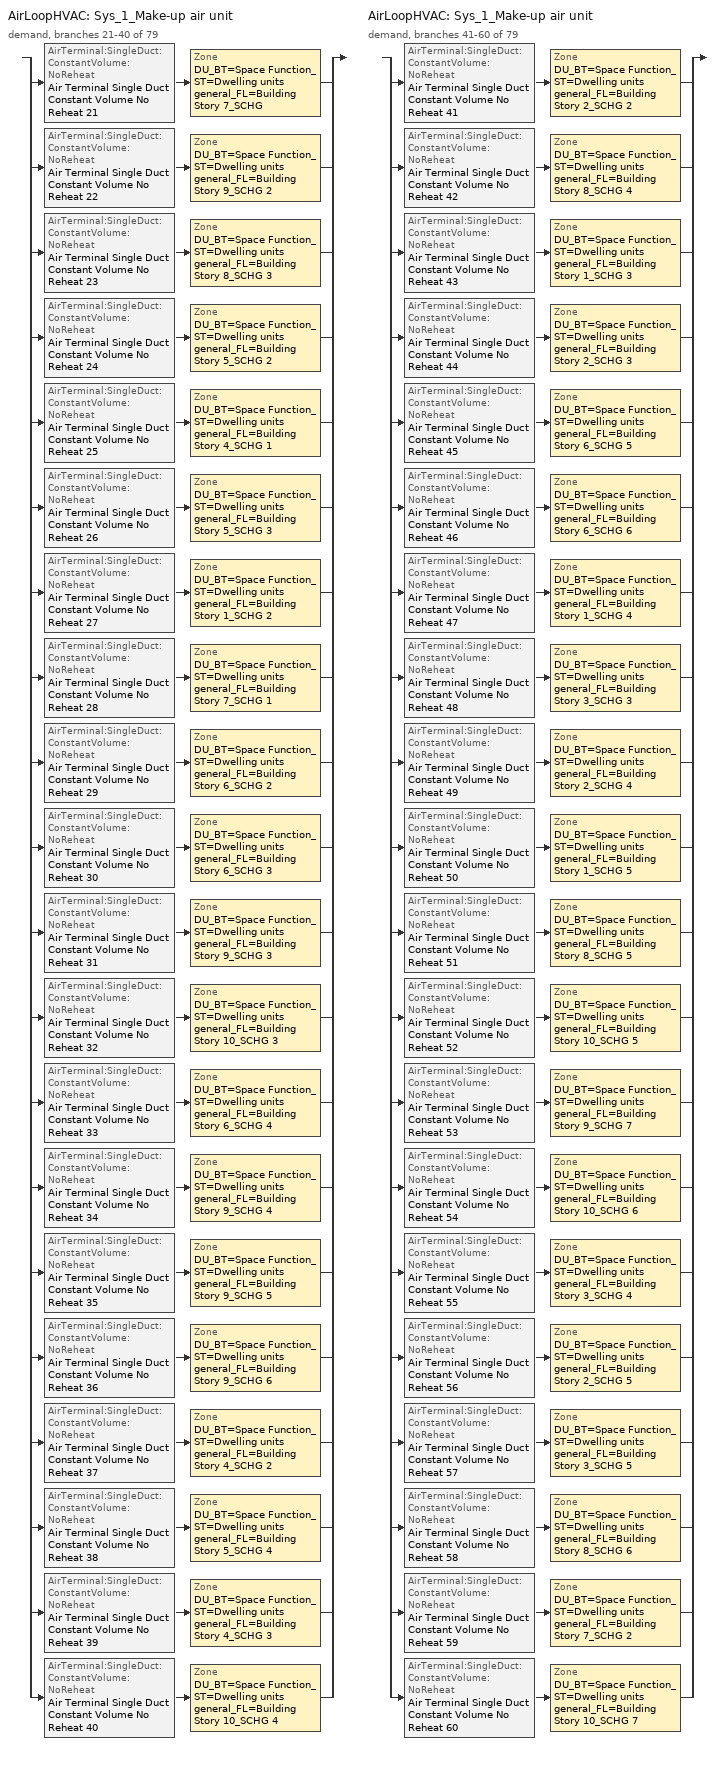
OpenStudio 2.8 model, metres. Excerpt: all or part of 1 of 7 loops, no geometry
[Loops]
AirLoopHVAC 'Sys_1_Make-up air unit'
 demand, branches 21-40 of 79: split
  | AirTerminal:SingleDuct:ConstantVolume:NoReheat 'Air Terminal Single Duct Constant Volume No Reheat 21' > Zone 'DU_BT=Space Function_ST=Dwelling units general_FL=Building Story 7_SCHG'
  | AirTerminal:SingleDuct:ConstantVolume:NoReheat 'Air Terminal Single Duct Constant Volume No Reheat 22' > Zone 'DU_BT=Space Function_ST=Dwelling units general_FL=Building Story 9_SCHG 2'
  | AirTerminal:SingleDuct:ConstantVolume:NoReheat 'Air Terminal Single Duct Constant Volume No Reheat 23' > Zone 'DU_BT=Space Function_ST=Dwelling units general_FL=Building Story 8_SCHG 3'
  | AirTerminal:SingleDuct:ConstantVolume:NoReheat 'Air Terminal Single Duct Constant Volume No Reheat 24' > Zone 'DU_BT=Space Function_ST=Dwelling units general_FL=Building Story 5_SCHG 2'
  | AirTerminal:SingleDuct:ConstantVolume:NoReheat 'Air Terminal Single Duct Constant Volume No Reheat 25' > Zone 'DU_BT=Space Function_ST=Dwelling units general_FL=Building Story 4_SCHG 1'
  | AirTerminal:SingleDuct:ConstantVolume:NoReheat 'Air Terminal Single Duct Constant Volume No Reheat 26' > Zone 'DU_BT=Space Function_ST=Dwelling units general_FL=Building Story 5_SCHG 3'
  | AirTerminal:SingleDuct:ConstantVolume:NoReheat 'Air Terminal Single Duct Constant Volume No Reheat 27' > Zone 'DU_BT=Space Function_ST=Dwelling units general_FL=Building Story 1_SCHG 2'
  | AirTerminal:SingleDuct:ConstantVolume:NoReheat 'Air Terminal Single Duct Constant Volume No Reheat 28' > Zone 'DU_BT=Space Function_ST=Dwelling units general_FL=Building Story 7_SCHG 1'
  | AirTerminal:SingleDuct:ConstantVolume:NoReheat 'Air Terminal Single Duct Constant Volume No Reheat 29' > Zone 'DU_BT=Space Function_ST=Dwelling units general_FL=Building Story 6_SCHG 2'
  | AirTerminal:SingleDuct:ConstantVolume:NoReheat 'Air Terminal Single Duct Constant Volume No Reheat 30' > Zone 'DU_BT=Space Function_ST=Dwelling units general_FL=Building Story 6_SCHG 3'
  | AirTerminal:SingleDuct:ConstantVolume:NoReheat 'Air Terminal Single Duct Constant Volume No Reheat 31' > Zone 'DU_BT=Space Function_ST=Dwelling units general_FL=Building Story 9_SCHG 3'
  | AirTerminal:SingleDuct:ConstantVolume:NoReheat 'Air Terminal Single Duct Constant Volume No Reheat 32' > Zone 'DU_BT=Space Function_ST=Dwelling units general_FL=Building Story 10_SCHG 3'
  | AirTerminal:SingleDuct:ConstantVolume:NoReheat 'Air Terminal Single Duct Constant Volume No Reheat 33' > Zone 'DU_BT=Space Function_ST=Dwelling units general_FL=Building Story 6_SCHG 4'
  | AirTerminal:SingleDuct:ConstantVolume:NoReheat 'Air Terminal Single Duct Constant Volume No Reheat 34' > Zone 'DU_BT=Space Function_ST=Dwelling units general_FL=Building Story 9_SCHG 4'
  | AirTerminal:SingleDuct:ConstantVolume:NoReheat 'Air Terminal Single Duct Constant Volume No Reheat 35' > Zone 'DU_BT=Space Function_ST=Dwelling units general_FL=Building Story 9_SCHG 5'
  | AirTerminal:SingleDuct:ConstantVolume:NoReheat 'Air Terminal Single Duct Constant Volume No Reheat 36' > Zone 'DU_BT=Space Function_ST=Dwelling units general_FL=Building Story 9_SCHG 6'
  | AirTerminal:SingleDuct:ConstantVolume:NoReheat 'Air Terminal Single Duct Constant Volume No Reheat 37' > Zone 'DU_BT=Space Function_ST=Dwelling units general_FL=Building Story 4_SCHG 2'
  | AirTerminal:SingleDuct:ConstantVolume:NoReheat 'Air Terminal Single Duct Constant Volume No Reheat 38' > Zone 'DU_BT=Space Function_ST=Dwelling units general_FL=Building Story 5_SCHG 4'
  | AirTerminal:SingleDuct:ConstantVolume:NoReheat 'Air Terminal Single Duct Constant Volume No Reheat 39' > Zone 'DU_BT=Space Function_ST=Dwelling units general_FL=Building Story 4_SCHG 3'
  | AirTerminal:SingleDuct:ConstantVolume:NoReheat 'Air Terminal Single Duct Constant Volume No Reheat 40' > Zone 'DU_BT=Space Function_ST=Dwelling units general_FL=Building Story 10_SCHG 4'
AirLoopHVAC 'Sys_1_Make-up air unit'
 demand, branches 41-60 of 79: split
  | AirTerminal:SingleDuct:ConstantVolume:NoReheat 'Air Terminal Single Duct Constant Volume No Reheat 41' > Zone 'DU_BT=Space Function_ST=Dwelling units general_FL=Building Story 2_SCHG 2'
  | AirTerminal:SingleDuct:ConstantVolume:NoReheat 'Air Terminal Single Duct Constant Volume No Reheat 42' > Zone 'DU_BT=Space Function_ST=Dwelling units general_FL=Building Story 8_SCHG 4'
  | AirTerminal:SingleDuct:ConstantVolume:NoReheat 'Air Terminal Single Duct Constant Volume No Reheat 43' > Zone 'DU_BT=Space Function_ST=Dwelling units general_FL=Building Story 1_SCHG 3'
  | AirTerminal:SingleDuct:ConstantVolume:NoReheat 'Air Terminal Single Duct Constant Volume No Reheat 44' > Zone 'DU_BT=Space Function_ST=Dwelling units general_FL=Building Story 2_SCHG 3'
  | AirTerminal:SingleDuct:ConstantVolume:NoReheat 'Air Terminal Single Duct Constant Volume No Reheat 45' > Zone 'DU_BT=Space Function_ST=Dwelling units general_FL=Building Story 6_SCHG 5'
  | AirTerminal:SingleDuct:ConstantVolume:NoReheat 'Air Terminal Single Duct Constant Volume No Reheat 46' > Zone 'DU_BT=Space Function_ST=Dwelling units general_FL=Building Story 6_SCHG 6'
  | AirTerminal:SingleDuct:ConstantVolume:NoReheat 'Air Terminal Single Duct Constant Volume No Reheat 47' > Zone 'DU_BT=Space Function_ST=Dwelling units general_FL=Building Story 1_SCHG 4'
  | AirTerminal:SingleDuct:ConstantVolume:NoReheat 'Air Terminal Single Duct Constant Volume No Reheat 48' > Zone 'DU_BT=Space Function_ST=Dwelling units general_FL=Building Story 3_SCHG 3'
  | AirTerminal:SingleDuct:ConstantVolume:NoReheat 'Air Terminal Single Duct Constant Volume No Reheat 49' > Zone 'DU_BT=Space Function_ST=Dwelling units general_FL=Building Story 2_SCHG 4'
  | AirTerminal:SingleDuct:ConstantVolume:NoReheat 'Air Terminal Single Duct Constant Volume No Reheat 50' > Zone 'DU_BT=Space Function_ST=Dwelling units general_FL=Building Story 1_SCHG 5'
  | AirTerminal:SingleDuct:ConstantVolume:NoReheat 'Air Terminal Single Duct Constant Volume No Reheat 51' > Zone 'DU_BT=Space Function_ST=Dwelling units general_FL=Building Story 8_SCHG 5'
  | AirTerminal:SingleDuct:ConstantVolume:NoReheat 'Air Terminal Single Duct Constant Volume No Reheat 52' > Zone 'DU_BT=Space Function_ST=Dwelling units general_FL=Building Story 10_SCHG 5'
  | AirTerminal:SingleDuct:ConstantVolume:NoReheat 'Air Terminal Single Duct Constant Volume No Reheat 53' > Zone 'DU_BT=Space Function_ST=Dwelling units general_FL=Building Story 9_SCHG 7'
  | AirTerminal:SingleDuct:ConstantVolume:NoReheat 'Air Terminal Single Duct Constant Volume No Reheat 54' > Zone 'DU_BT=Space Function_ST=Dwelling units general_FL=Building Story 10_SCHG 6'
  | AirTerminal:SingleDuct:ConstantVolume:NoReheat 'Air Terminal Single Duct Constant Volume No Reheat 55' > Zone 'DU_BT=Space Function_ST=Dwelling units general_FL=Building Story 3_SCHG 4'
  | AirTerminal:SingleDuct:ConstantVolume:NoReheat 'Air Terminal Single Duct Constant Volume No Reheat 56' > Zone 'DU_BT=Space Function_ST=Dwelling units general_FL=Building Story 2_SCHG 5'
  | AirTerminal:SingleDuct:ConstantVolume:NoReheat 'Air Terminal Single Duct Constant Volume No Reheat 57' > Zone 'DU_BT=Space Function_ST=Dwelling units general_FL=Building Story 3_SCHG 5'
  | AirTerminal:SingleDuct:ConstantVolume:NoReheat 'Air Terminal Single Duct Constant Volume No Reheat 58' > Zone 'DU_BT=Space Function_ST=Dwelling units general_FL=Building Story 8_SCHG 6'
  | AirTerminal:SingleDuct:ConstantVolume:NoReheat 'Air Terminal Single Duct Constant Volume No Reheat 59' > Zone 'DU_BT=Space Function_ST=Dwelling units general_FL=Building Story 7_SCHG 2'
  | AirTerminal:SingleDuct:ConstantVolume:NoReheat 'Air Terminal Single Duct Constant Volume No Reheat 60' > Zone 'DU_BT=Space Function_ST=Dwelling units general_FL=Building Story 10_SCHG 7'
[Sizing:Zone] Zone Cooling Design Supply Air Temperature Input Method=SupplyAirTemperature; Zone Cooling Design Supply Air Temperature {C}=13; Zone Cooling Design Supply Air Temperature Difference {deltaC}=11.11; Zone Heating Design Supply Air Temperature Input Method=SupplyAirTemperature; Zone Heating Design Supply Air Temperature {C}=43; Zone Heating Design Supply Air Temperature Difference {deltaC}=11.11; Zone Cooling Design Supply Air Humidity Ratio {kg-H2O/kg-air}=0.0085; Zone Heating Design Supply Air Humidity Ratio {kg-H2O/kg-air}=0.008; Zone Heating Sizing Factor=1.3; Zone Cooling Sizing Factor=1.1; Cooling Design Air Flow Method=DesignDay; Heating Design Air Flow Method=DesignDay; Account for Dedicated Outdoor Air System=No; Dedicated Outdoor Air System Control Strategy=NeutralSupplyAir; Dedicated Outdoor Air Low Setpoint Temperature for Design {C}=autosize; Dedicated Outdoor Air High Setpoint Temperature for Design {C}=autosize
DU_BT=Space Function_ST=Dwelling units general_FL=Building Story 7_SCHG; DU_BT=Space Function_ST=Dwelling units general_FL=Building Story 9_SCHG 2; DU_BT=Space Function_ST=Dwelling units general_FL=Building Story 8_SCHG 3; DU_BT=Space Function_ST=Dwelling units general_FL=Building Story 5_SCHG 2; DU_BT=Space Function_ST=Dwelling units general_FL=Building Story 4_SCHG 1; DU_BT=Space Function_ST=Dwelling units general_FL=Building Story 5_SCHG 3; DU_BT=Space Function_ST=Dwelling units general_FL=Building Story 1_SCHG 2; DU_BT=Space Function_ST=Dwelling units general_FL=Building Story 7_SCHG 1; DU_BT=Space Function_ST=Dwelling units general_FL=Building Story 6_SCHG 2; DU_BT=Space Function_ST=Dwelling units general_FL=Building Story 6_SCHG 3; DU_BT=Space Function_ST=Dwelling units general_FL=Building Story 9_SCHG 3; DU_BT=Space Function_ST=Dwelling units general_FL=Building Story 10_SCHG 3; DU_BT=Space Function_ST=Dwelling units general_FL=Building Story 6_SCHG 4; DU_BT=Space Function_ST=Dwelling units general_FL=Building Story 9_SCHG 4; DU_BT=Space Function_ST=Dwelling units general_FL=Building Story 9_SCHG 5; DU_BT=Space Function_ST=Dwelling units general_FL=Building Story 9_SCHG 6; DU_BT=Space Function_ST=Dwelling units general_FL=Building Story 4_SCHG 2; DU_BT=Space Function_ST=Dwelling units general_FL=Building Story 5_SCHG 4; DU_BT=Space Function_ST=Dwelling units general_FL=Building Story 4_SCHG 3; DU_BT=Space Function_ST=Dwelling units general_FL=Building Story 10_SCHG 4; DU_BT=Space Function_ST=Dwelling units general_FL=Building Story 2_SCHG 2; DU_BT=Space Function_ST=Dwelling units general_FL=Building Story 8_SCHG 4; DU_BT=Space Function_ST=Dwelling units general_FL=Building Story 1_SCHG 3; DU_BT=Space Function_ST=Dwelling units general_FL=Building Story 2_SCHG 3; DU_BT=Space Function_ST=Dwelling units general_FL=Building Story 6_SCHG 5; DU_BT=Space Function_ST=Dwelling units general_FL=Building Story 6_SCHG 6; DU_BT=Space Function_ST=Dwelling units general_FL=Building Story 1_SCHG 4; DU_BT=Space Function_ST=Dwelling units general_FL=Building Story 3_SCHG 3; DU_BT=Space Function_ST=Dwelling units general_FL=Building Story 2_SCHG 4; DU_BT=Space Function_ST=Dwelling units general_FL=Building Story 1_SCHG 5; DU_BT=Space Function_ST=Dwelling units general_FL=Building Story 8_SCHG 5; DU_BT=Space Function_ST=Dwelling units general_FL=Building Story 10_SCHG 5; DU_BT=Space Function_ST=Dwelling units general_FL=Building Story 9_SCHG 7; DU_BT=Space Function_ST=Dwelling units general_FL=Building Story 10_SCHG 6; DU_BT=Space Function_ST=Dwelling units general_FL=Building Story 3_SCHG 4; DU_BT=Space Function_ST=Dwelling units general_FL=Building Story 2_SCHG 5; DU_BT=Space Function_ST=Dwelling units general_FL=Building Story 3_SCHG 5; DU_BT=Space Function_ST=Dwelling units general_FL=Building Story 8_SCHG 6; DU_BT=Space Function_ST=Dwelling units general_FL=Building Story 7_SCHG 2; DU_BT=Space Function_ST=Dwelling units general_FL=Building Story 10_SCHG 7
[Zone equipment]
DU_BT=Space Function_ST=Dwelling units general_FL=Building Story 7_SCHG: DU_BT=Space Function_ST=Dwelling units general_FL=Building Story 7_SCHG PTAC, Zone HVAC Baseboard Convective Water 21, Air Terminal Single Duct Constant Volume No Reheat 21
DU_BT=Space Function_ST=Dwelling units general_FL=Building Story 9_SCHG 2: DU_BT=Space Function_ST=Dwelling units general_FL=Building Story 9_SCHG 2 PTAC, Zone HVAC Baseboard Convective Water 22, Air Terminal Single Duct Constant Volume No Reheat 22
DU_BT=Space Function_ST=Dwelling units general_FL=Building Story 8_SCHG 3: DU_BT=Space Function_ST=Dwelling units general_FL=Building Story 8_SCHG 3 PTAC, Zone HVAC Baseboard Convective Water 23, Air Terminal Single Duct Constant Volume No Reheat 23
DU_BT=Space Function_ST=Dwelling units general_FL=Building Story 5_SCHG 2: DU_BT=Space Function_ST=Dwelling units general_FL=Building Story 5_SCHG 2 PTAC, Zone HVAC Baseboard Convective Water 24, Air Terminal Single Duct Constant Volume No Reheat 24
DU_BT=Space Function_ST=Dwelling units general_FL=Building Story 4_SCHG 1: DU_BT=Space Function_ST=Dwelling units general_FL=Building Story 4_SCHG 1 PTAC, Zone HVAC Baseboard Convective Water 25, Air Terminal Single Duct Constant Volume No Reheat 25
DU_BT=Space Function_ST=Dwelling units general_FL=Building Story 5_SCHG 3: DU_BT=Space Function_ST=Dwelling units general_FL=Building Story 5_SCHG 3 PTAC, Zone HVAC Baseboard Convective Water 26, Air Terminal Single Duct Constant Volume No Reheat 26
DU_BT=Space Function_ST=Dwelling units general_FL=Building Story 1_SCHG 2: DU_BT=Space Function_ST=Dwelling units general_FL=Building Story 1_SCHG 2 PTAC, Zone HVAC Baseboard Convective Water 27, Air Terminal Single Duct Constant Volume No Reheat 27
DU_BT=Space Function_ST=Dwelling units general_FL=Building Story 7_SCHG 1: DU_BT=Space Function_ST=Dwelling units general_FL=Building Story 7_SCHG 1 PTAC, Zone HVAC Baseboard Convective Water 28, Air Terminal Single Duct Constant Volume No Reheat 28
DU_BT=Space Function_ST=Dwelling units general_FL=Building Story 6_SCHG 2: DU_BT=Space Function_ST=Dwelling units general_FL=Building Story 6_SCHG 2 PTAC, Zone HVAC Baseboard Convective Water 29, Air Terminal Single Duct Constant Volume No Reheat 29
DU_BT=Space Function_ST=Dwelling units general_FL=Building Story 6_SCHG 3: DU_BT=Space Function_ST=Dwelling units general_FL=Building Story 6_SCHG 3 PTAC, Zone HVAC Baseboard Convective Water 30, Air Terminal Single Duct Constant Volume No Reheat 30
DU_BT=Space Function_ST=Dwelling units general_FL=Building Story 9_SCHG 3: DU_BT=Space Function_ST=Dwelling units general_FL=Building Story 9_SCHG 3 PTAC, Zone HVAC Baseboard Convective Water 31, Air Terminal Single Duct Constant Volume No Reheat 31
DU_BT=Space Function_ST=Dwelling units general_FL=Building Story 10_SCHG 3: DU_BT=Space Function_ST=Dwelling units general_FL=Building Story 10_SCHG 3 PTAC, Zone HVAC Baseboard Convective Water 32, Air Terminal Single Duct Constant Volume No Reheat 32
DU_BT=Space Function_ST=Dwelling units general_FL=Building Story 6_SCHG 4: DU_BT=Space Function_ST=Dwelling units general_FL=Building Story 6_SCHG 4 PTAC, Zone HVAC Baseboard Convective Water 33, Air Terminal Single Duct Constant Volume No Reheat 33
DU_BT=Space Function_ST=Dwelling units general_FL=Building Story 9_SCHG 4: DU_BT=Space Function_ST=Dwelling units general_FL=Building Story 9_SCHG 4 PTAC, Zone HVAC Baseboard Convective Water 34, Air Terminal Single Duct Constant Volume No Reheat 34
DU_BT=Space Function_ST=Dwelling units general_FL=Building Story 9_SCHG 5: DU_BT=Space Function_ST=Dwelling units general_FL=Building Story 9_SCHG 5 PTAC, Zone HVAC Baseboard Convective Water 35, Air Terminal Single Duct Constant Volume No Reheat 35
DU_BT=Space Function_ST=Dwelling units general_FL=Building Story 9_SCHG 6: DU_BT=Space Function_ST=Dwelling units general_FL=Building Story 9_SCHG 6 PTAC, Zone HVAC Baseboard Convective Water 36, Air Terminal Single Duct Constant Volume No Reheat 36
DU_BT=Space Function_ST=Dwelling units general_FL=Building Story 4_SCHG 2: DU_BT=Space Function_ST=Dwelling units general_FL=Building Story 4_SCHG 2 PTAC, Zone HVAC Baseboard Convective Water 37, Air Terminal Single Duct Constant Volume No Reheat 37
DU_BT=Space Function_ST=Dwelling units general_FL=Building Story 5_SCHG 4: DU_BT=Space Function_ST=Dwelling units general_FL=Building Story 5_SCHG 4 PTAC, Zone HVAC Baseboard Convective Water 38, Air Terminal Single Duct Constant Volume No Reheat 38
DU_BT=Space Function_ST=Dwelling units general_FL=Building Story 4_SCHG 3: DU_BT=Space Function_ST=Dwelling units general_FL=Building Story 4_SCHG 3 PTAC, Zone HVAC Baseboard Convective Water 39, Air Terminal Single Duct Constant Volume No Reheat 39
DU_BT=Space Function_ST=Dwelling units general_FL=Building Story 10_SCHG 4: DU_BT=Space Function_ST=Dwelling units general_FL=Building Story 10_SCHG 4 PTAC, Zone HVAC Baseboard Convective Water 40, Air Terminal Single Duct Constant Volume No Reheat 40
DU_BT=Space Function_ST=Dwelling units general_FL=Building Story 2_SCHG 2: DU_BT=Space Function_ST=Dwelling units general_FL=Building Story 2_SCHG 2 PTAC, Zone HVAC Baseboard Convective Water 41, Air Terminal Single Duct Constant Volume No Reheat 41
DU_BT=Space Function_ST=Dwelling units general_FL=Building Story 8_SCHG 4: DU_BT=Space Function_ST=Dwelling units general_FL=Building Story 8_SCHG 4 PTAC, Zone HVAC Baseboard Convective Water 42, Air Terminal Single Duct Constant Volume No Reheat 42
DU_BT=Space Function_ST=Dwelling units general_FL=Building Story 1_SCHG 3: DU_BT=Space Function_ST=Dwelling units general_FL=Building Story 1_SCHG 3 PTAC, Zone HVAC Baseboard Convective Water 43, Air Terminal Single Duct Constant Volume No Reheat 43
DU_BT=Space Function_ST=Dwelling units general_FL=Building Story 2_SCHG 3: DU_BT=Space Function_ST=Dwelling units general_FL=Building Story 2_SCHG 3 PTAC, Zone HVAC Baseboard Convective Water 44, Air Terminal Single Duct Constant Volume No Reheat 44
DU_BT=Space Function_ST=Dwelling units general_FL=Building Story 6_SCHG 5: DU_BT=Space Function_ST=Dwelling units general_FL=Building Story 6_SCHG 5 PTAC, Zone HVAC Baseboard Convective Water 45, Air Terminal Single Duct Constant Volume No Reheat 45
DU_BT=Space Function_ST=Dwelling units general_FL=Building Story 6_SCHG 6: DU_BT=Space Function_ST=Dwelling units general_FL=Building Story 6_SCHG 6 PTAC, Zone HVAC Baseboard Convective Water 46, Air Terminal Single Duct Constant Volume No Reheat 46
DU_BT=Space Function_ST=Dwelling units general_FL=Building Story 1_SCHG 4: DU_BT=Space Function_ST=Dwelling units general_FL=Building Story 1_SCHG 4 PTAC, Zone HVAC Baseboard Convective Water 47, Air Terminal Single Duct Constant Volume No Reheat 47
DU_BT=Space Function_ST=Dwelling units general_FL=Building Story 3_SCHG 3: DU_BT=Space Function_ST=Dwelling units general_FL=Building Story 3_SCHG 3 PTAC, Zone HVAC Baseboard Convective Water 48, Air Terminal Single Duct Constant Volume No Reheat 48
DU_BT=Space Function_ST=Dwelling units general_FL=Building Story 2_SCHG 4: DU_BT=Space Function_ST=Dwelling units general_FL=Building Story 2_SCHG 4 PTAC, Zone HVAC Baseboard Convective Water 49, Air Terminal Single Duct Constant Volume No Reheat 49
DU_BT=Space Function_ST=Dwelling units general_FL=Building Story 1_SCHG 5: DU_BT=Space Function_ST=Dwelling units general_FL=Building Story 1_SCHG 5 PTAC, Zone HVAC Baseboard Convective Water 50, Air Terminal Single Duct Constant Volume No Reheat 50
DU_BT=Space Function_ST=Dwelling units general_FL=Building Story 8_SCHG 5: DU_BT=Space Function_ST=Dwelling units general_FL=Building Story 8_SCHG 5 PTAC, Zone HVAC Baseboard Convective Water 51, Air Terminal Single Duct Constant Volume No Reheat 51
DU_BT=Space Function_ST=Dwelling units general_FL=Building Story 10_SCHG 5: DU_BT=Space Function_ST=Dwelling units general_FL=Building Story 10_SCHG 5 PTAC, Zone HVAC Baseboard Convective Water 52, Air Terminal Single Duct Constant Volume No Reheat 52
DU_BT=Space Function_ST=Dwelling units general_FL=Building Story 9_SCHG 7: DU_BT=Space Function_ST=Dwelling units general_FL=Building Story 9_SCHG 7 PTAC, Zone HVAC Baseboard Convective Water 53, Air Terminal Single Duct Constant Volume No Reheat 53
DU_BT=Space Function_ST=Dwelling units general_FL=Building Story 10_SCHG 6: DU_BT=Space Function_ST=Dwelling units general_FL=Building Story 10_SCHG 6 PTAC, Zone HVAC Baseboard Convective Water 54, Air Terminal Single Duct Constant Volume No Reheat 54
DU_BT=Space Function_ST=Dwelling units general_FL=Building Story 3_SCHG 4: DU_BT=Space Function_ST=Dwelling units general_FL=Building Story 3_SCHG 4 PTAC, Zone HVAC Baseboard Convective Water 55, Air Terminal Single Duct Constant Volume No Reheat 55
DU_BT=Space Function_ST=Dwelling units general_FL=Building Story 2_SCHG 5: DU_BT=Space Function_ST=Dwelling units general_FL=Building Story 2_SCHG 5 PTAC, Zone HVAC Baseboard Convective Water 56, Air Terminal Single Duct Constant Volume No Reheat 56
DU_BT=Space Function_ST=Dwelling units general_FL=Building Story 3_SCHG 5: DU_BT=Space Function_ST=Dwelling units general_FL=Building Story 3_SCHG 5 PTAC, Zone HVAC Baseboard Convective Water 57, Air Terminal Single Duct Constant Volume No Reheat 57
DU_BT=Space Function_ST=Dwelling units general_FL=Building Story 8_SCHG 6: DU_BT=Space Function_ST=Dwelling units general_FL=Building Story 8_SCHG 6 PTAC, Zone HVAC Baseboard Convective Water 58, Air Terminal Single Duct Constant Volume No Reheat 58
DU_BT=Space Function_ST=Dwelling units general_FL=Building Story 7_SCHG 2: DU_BT=Space Function_ST=Dwelling units general_FL=Building Story 7_SCHG 2 PTAC, Zone HVAC Baseboard Convective Water 59, Air Terminal Single Duct Constant Volume No Reheat 59
DU_BT=Space Function_ST=Dwelling units general_FL=Building Story 10_SCHG 7: DU_BT=Space Function_ST=Dwelling units general_FL=Building Story 10_SCHG 7 PTAC, Zone HVAC Baseboard Convective Water 60, Air Terminal Single Duct Constant Volume No Reheat 60
[Fan:ConstantVolume] Availability Schedule=Always On Discrete; Fan Total Efficiency=0.39975; Pressure Rise {Pa}=640; Maximum Flow Rate {m3/s}=AutoSize; Motor Efficiency=0.615
Fan Constant Volume 22; Fan Constant Volume 23; Fan Constant Volume 24; Fan Constant Volume 25; Fan Constant Volume 26; Fan Constant Volume 27; Fan Constant Volume 28; Fan Constant Volume 29; Fan Constant Volume 30; Fan Constant Volume 31; Fan Constant Volume 32; Fan Constant Volume 33; Fan Constant Volume 34; Fan Constant Volume 35; Fan Constant Volume 36; Fan Constant Volume 37; Fan Constant Volume 38; Fan Constant Volume 39; Fan Constant Volume 40; Fan Constant Volume 41; Fan Constant Volume 42; Fan Constant Volume 43; Fan Constant Volume 44; Fan Constant Volume 45; Fan Constant Volume 46; Fan Constant Volume 47; Fan Constant Volume 48; Fan Constant Volume 49; Fan Constant Volume 50; Fan Constant Volume 51; Fan Constant Volume 52; Fan Constant Volume 53; Fan Constant Volume 54; Fan Constant Volume 55; Fan Constant Volume 56; Fan Constant Volume 57; Fan Constant Volume 58; Fan Constant Volume 59; Fan Constant Volume 60; Fan Constant Volume 61
[Coil:Cooling:DX:SingleSpeed] Availability Schedule=Always On Discrete; Rated Total Cooling Capacity {W}=autosize; Rated Sensible Heat Ratio=autosize; Rated Air Flow Rate {m3/s}=autosize; Rated Evaporator Fan Power Per Volume Flow Rate {W/(m3/s)}=773.3; Total Cooling Capacity Function of Temperature Curve=DXCOOL-NECB2011-REF-CAPFT; Total Cooling Capacity Function of Flow Fraction Curve=DXCOOL-NECB2011-REF-CAPFFLOW; Energy Input Ratio Function of Temperature Curve=DXCOOL-NECB2011-REF-COOLEIRFT; Energy Input Ratio Function of Flow Fraction Curve=DXCOOL-NECB2011-REF-COOLEIRFFLOW; Part Load Fraction Correlation Curve=DXCOOL-NECB2011-REF-COOLPLFFPLR; Condenser Type=AirCooled; Evaporative Condenser Effectiveness=0; Evaporative Condenser Air Flow Rate {m3/s}=Autosize; Evaporative Condenser Pump Rated Power Consumption {W}=Autosize; Crankcase Heater Capacity {W}=0; Maximum Outdoor Dry-Bulb Temperature for Crankcase Heater Operation {C}=0; Basin Heater Capacity {W/K}=0; Basin Heater Setpoint Temperature {C}=10
Name | Rated COP {W/W}
Coil Cooling DX Single Speed 22 7kBtu/hr 11.0EER; Coil Cooling DX Single Speed 27 7kBtu/hr 11.0EER; Coil Cooling DX Single Speed 28 6kBtu/hr 11.0EER; Coil Cooling DX Single Speed 51 6kBtu/hr 11.0EER; Coil Cooling DX Single Speed 57 7kBtu/hr 11.0EER | 3.80183
Coil Cooling DX Single Speed 23 11kBtu/hr 10.2EER | 3.52344
Coil Cooling DX Single Speed 24 7kBtu/hr 11.0EER | 3.7911
Coil Cooling DX Single Speed 25 12kBtu/hr 9.9EER | 3.43343
Coil Cooling DX Single Speed 26 12kBtu/hr 9.9EER | 3.43247
Coil Cooling DX Single Speed 29 14kBtu/hr 9.5EER | 3.30304
Coil Cooling DX Single Speed 30 12kBtu/hr 9.9EER | 3.43445
Coil Cooling DX Single Speed 31 7kBtu/hr 11.0EER | 3.79556
Coil Cooling DX Single Speed 32 17kBtu/hr 9.3EER; Coil Cooling DX Single Speed 33 18kBtu/hr 9.3EER; Coil Cooling DX Single Speed 38 16kBtu/hr 9.3EER; Coil Cooling DX Single Speed 41 19kBtu/hr 9.3EER; Coil Cooling DX Single Speed 46 16kBtu/hr 9.3EER; Coil Cooling DX Single Speed 53 22kBtu/hr 9.3EER; Coil Cooling DX Single Speed 59 16kBtu/hr 9.3EER; Coil Cooling DX Single Speed 61 21kBtu/hr 9.3EER | 3.23448
Coil Cooling DX Single Speed 34 14kBtu/hr 9.4EER | 3.27782
Coil Cooling DX Single Speed 35 15kBtu/hr 9.4EER | 3.25233
Coil Cooling DX Single Speed 36 11kBtu/hr 10.2EER | 3.53259
Coil Cooling DX Single Speed 37 8kBtu/hr 10.9EER | 3.75461
Coil Cooling DX Single Speed 39 10kBtu/hr 10.3EER | 3.55849
Coil Cooling DX Single Speed 40 10kBtu/hr 10.3EER | 3.55907
Coil Cooling DX Single Speed 42 14kBtu/hr 9.5EER | 3.30936
Coil Cooling DX Single Speed 43 12kBtu/hr 9.9EER | 3.4353
Coil Cooling DX Single Speed 44 11kBtu/hr 10.2EER | 3.54191
Coil Cooling DX Single Speed 45 12kBtu/hr 9.9EER | 3.44122
Coil Cooling DX Single Speed 47 10kBtu/hr 10.3EER | 3.5668
Coil Cooling DX Single Speed 48 14kBtu/hr 9.5EER | 3.3018
Coil Cooling DX Single Speed 49 14kBtu/hr 9.4EER | 3.27721
Coil Cooling DX Single Speed 50 10kBtu/hr 10.3EER | 3.57844
Coil Cooling DX Single Speed 52 14kBtu/hr 9.4EER | 3.27629
Coil Cooling DX Single Speed 54 15kBtu/hr 9.3EER | 3.24164
Coil Cooling DX Single Speed 55 10kBtu/hr 10.3EER | 3.57973
Coil Cooling DX Single Speed 56 14kBtu/hr 9.5EER | 3.30415
Coil Cooling DX Single Speed 58 12kBtu/hr 9.9EER | 3.43319
Coil Cooling DX Single Speed 60 10kBtu/hr 10.3EER | 3.56632
[Coil:Heating:Electric] Availability Schedule=ON_OFF_ALWAYS_OFF
Coil Heating Electric 21; Coil Heating Electric 22; Coil Heating Electric 23; Coil Heating Electric 24; Coil Heating Electric 25; Coil Heating Electric 26; Coil Heating Electric 27; Coil Heating Electric 28; Coil Heating Electric 29; Coil Heating Electric 30; Coil Heating Electric 31; Coil Heating Electric 32; Coil Heating Electric 33; Coil Heating Electric 34; Coil Heating Electric 35; Coil Heating Electric 36; Coil Heating Electric 37; Coil Heating Electric 38; Coil Heating Electric 39; Coil Heating Electric 40; Coil Heating Electric 41; Coil Heating Electric 42; Coil Heating Electric 43; Coil Heating Electric 44; Coil Heating Electric 45; Coil Heating Electric 46; Coil Heating Electric 47; Coil Heating Electric 48; Coil Heating Electric 49; Coil Heating Electric 50; Coil Heating Electric 51; Coil Heating Electric 52; Coil Heating Electric 53; Coil Heating Electric 54; Coil Heating Electric 55; Coil Heating Electric 56; Coil Heating Electric 57; Coil Heating Electric 58; Coil Heating Electric 59; Coil Heating Electric 60
[ZoneHVAC:PackagedTerminalAirConditioner] Availability Schedule=Always On Discrete; Supply Air Flow Rate During Cooling Operation {m3/s}=Autosize; Supply Air Flow Rate During Heating Operation {m3/s}=Autosize; Supply Air Flow Rate When No Cooling or Heating is Needed {m3/s}=Autosize; Outdoor Air Flow Rate During Cooling Operation {m3/s}=1e-05; Outdoor Air Flow Rate During Heating Operation {m3/s}=1e-05; Outdoor Air Flow Rate When No Cooling or Heating is Needed {m3/s}=1e-05; Fan Placement=DrawThrough
Name | Supply Air Fan | Heating Coil | Cooling Coil
DU_BT=Space Function_ST=Dwelling units general_FL=Building Story 7_SCHG PTAC | Fan Constant Volume 22 | Coil Heating Electric 21 | Coil Cooling DX Single Speed 22 7kBtu/hr 11.0EER
DU_BT=Space Function_ST=Dwelling units general_FL=Building Story 9_SCHG 2 PTAC | Fan Constant Volume 23 | Coil Heating Electric 22 | Coil Cooling DX Single Speed 23 11kBtu/hr 10.2EER
DU_BT=Space Function_ST=Dwelling units general_FL=Building Story 8_SCHG 3 PTAC | Fan Constant Volume 24 | Coil Heating Electric 23 | Coil Cooling DX Single Speed 24 7kBtu/hr 11.0EER
DU_BT=Space Function_ST=Dwelling units general_FL=Building Story 5_SCHG 2 PTAC | Fan Constant Volume 25 | Coil Heating Electric 24 | Coil Cooling DX Single Speed 25 12kBtu/hr 9.9EER
DU_BT=Space Function_ST=Dwelling units general_FL=Building Story 4_SCHG 1 PTAC | Fan Constant Volume 26 | Coil Heating Electric 25 | Coil Cooling DX Single Speed 26 12kBtu/hr 9.9EER
DU_BT=Space Function_ST=Dwelling units general_FL=Building Story 5_SCHG 3 PTAC | Fan Constant Volume 27 | Coil Heating Electric 26 | Coil Cooling DX Single Speed 27 7kBtu/hr 11.0EER
DU_BT=Space Function_ST=Dwelling units general_FL=Building Story 1_SCHG 2 PTAC | Fan Constant Volume 28 | Coil Heating Electric 27 | Coil Cooling DX Single Speed 28 6kBtu/hr 11.0EER
DU_BT=Space Function_ST=Dwelling units general_FL=Building Story 7_SCHG 1 PTAC | Fan Constant Volume 29 | Coil Heating Electric 28 | Coil Cooling DX Single Speed 29 14kBtu/hr 9.5EER
DU_BT=Space Function_ST=Dwelling units general_FL=Building Story 6_SCHG 2 PTAC | Fan Constant Volume 30 | Coil Heating Electric 29 | Coil Cooling DX Single Speed 30 12kBtu/hr 9.9EER
DU_BT=Space Function_ST=Dwelling units general_FL=Building Story 6_SCHG 3 PTAC | Fan Constant Volume 31 | Coil Heating Electric 30 | Coil Cooling DX Single Speed 31 7kBtu/hr 11.0EER
DU_BT=Space Function_ST=Dwelling units general_FL=Building Story 9_SCHG 3 PTAC | Fan Constant Volume 32 | Coil Heating Electric 31 | Coil Cooling DX Single Speed 32 17kBtu/hr 9.3EER
DU_BT=Space Function_ST=Dwelling units general_FL=Building Story 10_SCHG 3 PTAC | Fan Constant Volume 33 | Coil Heating Electric 32 | Coil Cooling DX Single Speed 33 18kBtu/hr 9.3EER
DU_BT=Space Function_ST=Dwelling units general_FL=Building Story 6_SCHG 4 PTAC | Fan Constant Volume 34 | Coil Heating Electric 33 | Coil Cooling DX Single Speed 34 14kBtu/hr 9.4EER
DU_BT=Space Function_ST=Dwelling units general_FL=Building Story 9_SCHG 4 PTAC | Fan Constant Volume 35 | Coil Heating Electric 34 | Coil Cooling DX Single Speed 35 15kBtu/hr 9.4EER
DU_BT=Space Function_ST=Dwelling units general_FL=Building Story 9_SCHG 5 PTAC | Fan Constant Volume 36 | Coil Heating Electric 35 | Coil Cooling DX Single Speed 36 11kBtu/hr 10.2EER
DU_BT=Space Function_ST=Dwelling units general_FL=Building Story 9_SCHG 6 PTAC | Fan Constant Volume 37 | Coil Heating Electric 36 | Coil Cooling DX Single Speed 37 8kBtu/hr 10.9EER
DU_BT=Space Function_ST=Dwelling units general_FL=Building Story 4_SCHG 2 PTAC | Fan Constant Volume 38 | Coil Heating Electric 37 | Coil Cooling DX Single Speed 38 16kBtu/hr 9.3EER
DU_BT=Space Function_ST=Dwelling units general_FL=Building Story 5_SCHG 4 PTAC | Fan Constant Volume 39 | Coil Heating Electric 38 | Coil Cooling DX Single Speed 39 10kBtu/hr 10.3EER
DU_BT=Space Function_ST=Dwelling units general_FL=Building Story 4_SCHG 3 PTAC | Fan Constant Volume 40 | Coil Heating Electric 39 | Coil Cooling DX Single Speed 40 10kBtu/hr 10.3EER
DU_BT=Space Function_ST=Dwelling units general_FL=Building Story 10_SCHG 4 PTAC | Fan Constant Volume 41 | Coil Heating Electric 40 | Coil Cooling DX Single Speed 41 19kBtu/hr 9.3EER
DU_BT=Space Function_ST=Dwelling units general_FL=Building Story 2_SCHG 2 PTAC | Fan Constant Volume 42 | Coil Heating Electric 41 | Coil Cooling DX Single Speed 42 14kBtu/hr 9.5EER
DU_BT=Space Function_ST=Dwelling units general_FL=Building Story 8_SCHG 4 PTAC | Fan Constant Volume 43 | Coil Heating Electric 42 | Coil Cooling DX Single Speed 43 12kBtu/hr 9.9EER
DU_BT=Space Function_ST=Dwelling units general_FL=Building Story 1_SCHG 3 PTAC | Fan Constant Volume 44 | Coil Heating Electric 43 | Coil Cooling DX Single Speed 44 11kBtu/hr 10.2EER
DU_BT=Space Function_ST=Dwelling units general_FL=Building Story 2_SCHG 3 PTAC | Fan Constant Volume 45 | Coil Heating Electric 44 | Coil Cooling DX Single Speed 45 12kBtu/hr 9.9EER
DU_BT=Space Function_ST=Dwelling units general_FL=Building Story 6_SCHG 5 PTAC | Fan Constant Volume 46 | Coil Heating Electric 45 | Coil Cooling DX Single Speed 46 16kBtu/hr 9.3EER
DU_BT=Space Function_ST=Dwelling units general_FL=Building Story 6_SCHG 6 PTAC | Fan Constant Volume 47 | Coil Heating Electric 46 | Coil Cooling DX Single Speed 47 10kBtu/hr 10.3EER
DU_BT=Space Function_ST=Dwelling units general_FL=Building Story 1_SCHG 4 PTAC | Fan Constant Volume 48 | Coil Heating Electric 47 | Coil Cooling DX Single Speed 48 14kBtu/hr 9.5EER
DU_BT=Space Function_ST=Dwelling units general_FL=Building Story 3_SCHG 3 PTAC | Fan Constant Volume 49 | Coil Heating Electric 48 | Coil Cooling DX Single Speed 49 14kBtu/hr 9.4EER
DU_BT=Space Function_ST=Dwelling units general_FL=Building Story 2_SCHG 4 PTAC | Fan Constant Volume 50 | Coil Heating Electric 49 | Coil Cooling DX Single Speed 50 10kBtu/hr 10.3EER
DU_BT=Space Function_ST=Dwelling units general_FL=Building Story 1_SCHG 5 PTAC | Fan Constant Volume 51 | Coil Heating Electric 50 | Coil Cooling DX Single Speed 51 6kBtu/hr 11.0EER
DU_BT=Space Function_ST=Dwelling units general_FL=Building Story 8_SCHG 5 PTAC | Fan Constant Volume 52 | Coil Heating Electric 51 | Coil Cooling DX Single Speed 52 14kBtu/hr 9.4EER
DU_BT=Space Function_ST=Dwelling units general_FL=Building Story 10_SCHG 5 PTAC | Fan Constant Volume 53 | Coil Heating Electric 52 | Coil Cooling DX Single Speed 53 22kBtu/hr 9.3EER
DU_BT=Space Function_ST=Dwelling units general_FL=Building Story 9_SCHG 7 PTAC | Fan Constant Volume 54 | Coil Heating Electric 53 | Coil Cooling DX Single Speed 54 15kBtu/hr 9.3EER
DU_BT=Space Function_ST=Dwelling units general_FL=Building Story 10_SCHG 6 PTAC | Fan Constant Volume 55 | Coil Heating Electric 54 | Coil Cooling DX Single Speed 55 10kBtu/hr 10.3EER
DU_BT=Space Function_ST=Dwelling units general_FL=Building Story 3_SCHG 4 PTAC | Fan Constant Volume 56 | Coil Heating Electric 55 | Coil Cooling DX Single Speed 56 14kBtu/hr 9.5EER
DU_BT=Space Function_ST=Dwelling units general_FL=Building Story 2_SCHG 5 PTAC | Fan Constant Volume 57 | Coil Heating Electric 56 | Coil Cooling DX Single Speed 57 7kBtu/hr 11.0EER
DU_BT=Space Function_ST=Dwelling units general_FL=Building Story 3_SCHG 5 PTAC | Fan Constant Volume 58 | Coil Heating Electric 57 | Coil Cooling DX Single Speed 58 12kBtu/hr 9.9EER
DU_BT=Space Function_ST=Dwelling units general_FL=Building Story 8_SCHG 6 PTAC | Fan Constant Volume 59 | Coil Heating Electric 58 | Coil Cooling DX Single Speed 59 16kBtu/hr 9.3EER
DU_BT=Space Function_ST=Dwelling units general_FL=Building Story 7_SCHG 2 PTAC | Fan Constant Volume 60 | Coil Heating Electric 59 | Coil Cooling DX Single Speed 60 10kBtu/hr 10.3EER
DU_BT=Space Function_ST=Dwelling units general_FL=Building Story 10_SCHG 7 PTAC | Fan Constant Volume 61 | Coil Heating Electric 60 | Coil Cooling DX Single Speed 61 21kBtu/hr 9.3EER
[AirTerminal:SingleDuct:ConstantVolume:NoReheat] Availability Schedule=Always On Discrete; Maximum Air Flow Rate {m3/s}=AutoSize
Air Terminal Single Duct Constant Volume No Reheat 21; Air Terminal Single Duct Constant Volume No Reheat 22; Air Terminal Single Duct Constant Volume No Reheat 23; Air Terminal Single Duct Constant Volume No Reheat 24; Air Terminal Single Duct Constant Volume No Reheat 25; Air Terminal Single Duct Constant Volume No Reheat 26; Air Terminal Single Duct Constant Volume No Reheat 27; Air Terminal Single Duct Constant Volume No Reheat 28; Air Terminal Single Duct Constant Volume No Reheat 29; Air Terminal Single Duct Constant Volume No Reheat 30; Air Terminal Single Duct Constant Volume No Reheat 31; Air Terminal Single Duct Constant Volume No Reheat 32; Air Terminal Single Duct Constant Volume No Reheat 33; Air Terminal Single Duct Constant Volume No Reheat 34; Air Terminal Single Duct Constant Volume No Reheat 35; Air Terminal Single Duct Constant Volume No Reheat 36; Air Terminal Single Duct Constant Volume No Reheat 37; Air Terminal Single Duct Constant Volume No Reheat 38; Air Terminal Single Duct Constant Volume No Reheat 39; Air Terminal Single Duct Constant Volume No Reheat 40; Air Terminal Single Duct Constant Volume No Reheat 41; Air Terminal Single Duct Constant Volume No Reheat 42; Air Terminal Single Duct Constant Volume No Reheat 43; Air Terminal Single Duct Constant Volume No Reheat 44; Air Terminal Single Duct Constant Volume No Reheat 45; Air Terminal Single Duct Constant Volume No Reheat 46; Air Terminal Single Duct Constant Volume No Reheat 47; Air Terminal Single Duct Constant Volume No Reheat 48; Air Terminal Single Duct Constant Volume No Reheat 49; Air Terminal Single Duct Constant Volume No Reheat 50; Air Terminal Single Duct Constant Volume No Reheat 51; Air Terminal Single Duct Constant Volume No Reheat 52; Air Terminal Single Duct Constant Volume No Reheat 53; Air Terminal Single Duct Constant Volume No Reheat 54; Air Terminal Single Duct Constant Volume No Reheat 55; Air Terminal Single Duct Constant Volume No Reheat 56; Air Terminal Single Duct Constant Volume No Reheat 57; Air Terminal Single Duct Constant Volume No Reheat 58; Air Terminal Single Duct Constant Volume No Reheat 59; Air Terminal Single Duct Constant Volume No Reheat 60
[Schedule:Ruleset]
ON_OFF_ALWAYS_OFF: Default Day Schedule=Schedule Day 3
[Schedule:Day]
Schedule Day 3; wkdON_OFF_ALWAYS_OFF 1; satON_OFF_ALWAYS_OFF 1; sunON_OFF_ALWAYS_OFF 1: 1, 0, 0, 2, 0, 0, 3, 0, 0, 4, 0, 0, 5, 0, 0, 6, 0, 0, 7, 0, 0, 8, 0, 0, 9, 0, 0, 10, 0, 0, 11, 0, 0, 12, 0, 0, 13, 0, 0, 14, 0, 0, 15, 0, 0, 16, 0, 0, 17, 0, 0, 18, 0, 0, 19, 0, 0, 20, 0, 0, 21, 0, 0, 22, 0, 0, 23, 0, 0, 24, 0, 0
[Schedule:Rule] Schedule Ruleset=ON_OFF_ALWAYS_OFF; Date Specification Type=DateRange; Start Month=1; Start Day=1; End Month=12; End Day=31
Name | Rule Order | Day Schedule | Apply Sunday | Apply Monday | Apply Tuesday | Apply Wednesday | Apply Thursday | Apply Friday | Apply Saturday
wkdON_OFF_ALWAYS_OFF rule | 2 | wkdON_OFF_ALWAYS_OFF 1 | No | Yes | Yes | Yes | Yes | Yes | No
satON_OFF_ALWAYS_OFFrule | 1 | satON_OFF_ALWAYS_OFF 1 | No | No | No | No | No | No | Yes
sunON_OFF_ALWAYS_OFFrule | 0 | sunON_OFF_ALWAYS_OFF 1 | Yes | No | No | No | No | No | No
[Schedule:Constant]
Always On Discrete: Value=1
[Curve:Biquadratic] Minimum Value of x=13; Maximum Value of x=24; Minimum Value of y=24; Maximum Value of y=46
Name | Coefficient1 Constant | Coefficient2 x | Coefficient3 x**2 | Coefficient4 y | Coefficient5 y**2 | Coefficient6 x*y
DXCOOL-NECB2011-REF-CAPFT | 0.867905 | 0.0142459 | 0.00055436 | -0.0075575 | 3.3e-05 | -0.0001918
DXCOOL-NECB2011-REF-COOLEIRFT | 0.116936 | 0.0284933 | -0.0004112 | 0.0214108 | 0.00016103 | -0.0006791
[Curve:Quadratic] Coefficient1 Constant=1; Coefficient2 x=0; Coefficient3 x**2=0; Minimum Value of x=0; Maximum Value of x=1
DXCOOL-NECB2011-REF-CAPFFLOW; DXCOOL-NECB2011-REF-COOLEIRFFLOW
[Curve:Cubic]
DXCOOL-NECB2011-REF-COOLPLFFPLR: Coefficient1 Constant=0.0277; Coefficient2 x=4.9151; Coefficient3 x**2=-8.184; Coefficient4 x**3=4.2702; Minimum Value of x=0.7; Maximum Value of x=1
